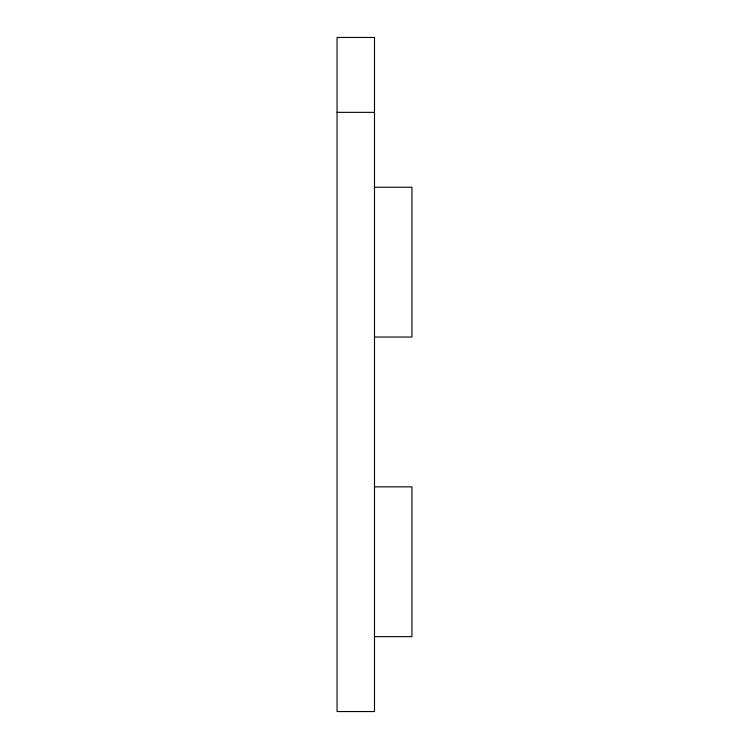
<?xml version="1.0" encoding="UTF-8"?>
<svg xmlns="http://www.w3.org/2000/svg" width="749" height="749" viewBox="0 0 749 749"><rect width="100%" height="100%" fill="white"/><g stroke="black" fill="none" stroke-linecap="round" stroke-linejoin="round"><path stroke-width="1.12" d="M337.05 112.35L374.5 112.35M374.5 187.25L411.95 187.25L411.95 337.05L374.5 337.05M374.5 486.85L411.95 486.85L411.95 636.65L374.5 636.65M374.5 37.45L337.05 37.45L337.05 711.55L374.5 711.55L374.5 37.45"/></g></svg>
